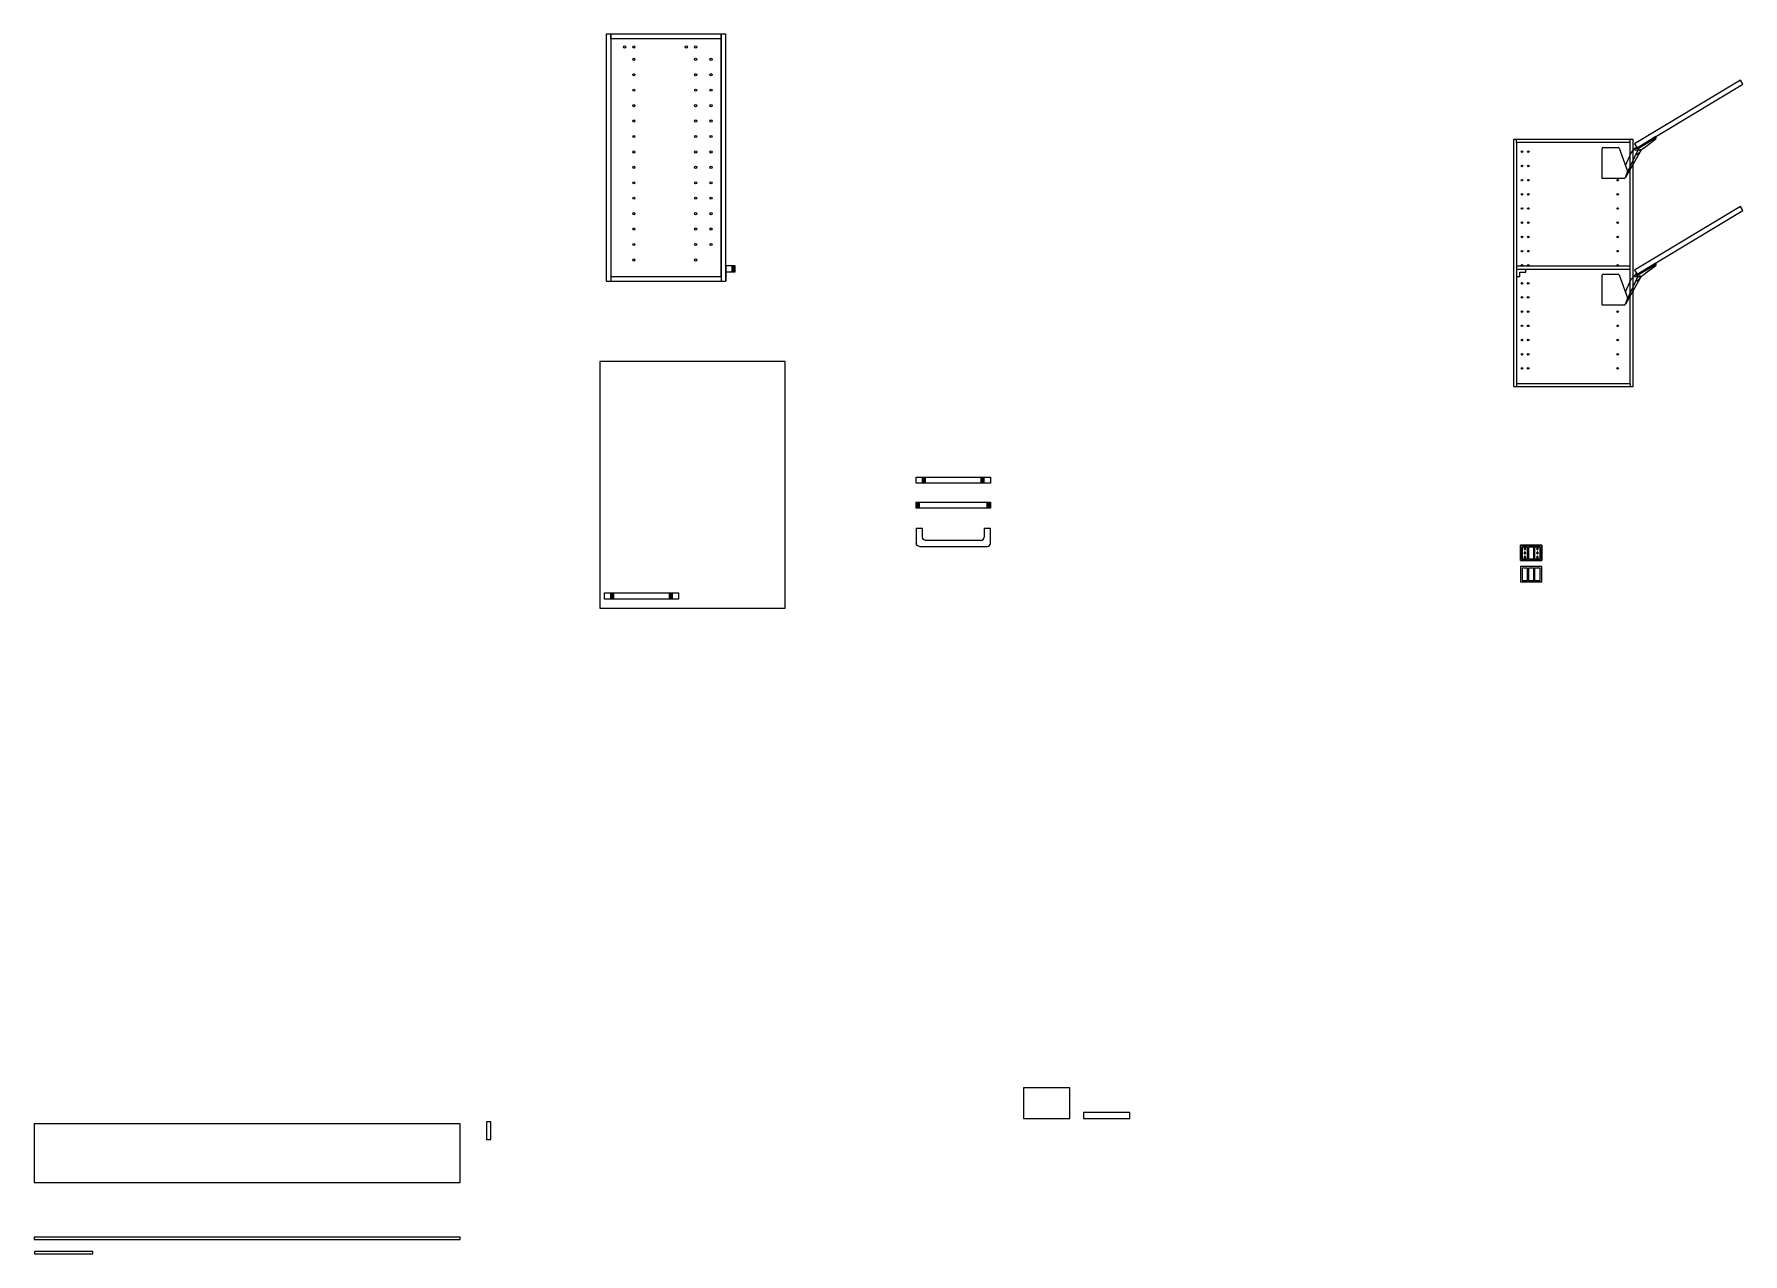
# Model space of a CAD drawing. Header units: inches. Extents: x -552 to 1753, y -2 to 2216.
# Drawn here: x -552 to 2, y 1821 to 2216 of the extents above; entities that cross this region are included whole.
import ezdxf

# ---------------------------------------------------------------- set-up
doc = ezdxf.new("R2010")
doc.units = ezdxf.units.IN
doc.header["$MEASUREMENT"] = 0
doc.layers.add('ARREDI', color=11, linetype='Continuous', lineweight=18)
doc.layers.add('PRESECORRENTE', color=171, linetype='Continuous', lineweight=18)
doc.layers.add('PIASTRELLE', color=71, linetype='Continuous')

# ---------------------------------------------------------------- blocks, each defined once
blk = doc.blocks.new('mecc1')
for p, q in [((39.58, 324.42), (39.58, 330.26)), ((39.8, 330.49), (42.72, 330.49)), ((42.93, 330.34), (44.57, 325.85)), ((44.57, 325.77), (44.11, 324.57)), ((43.9, 324.42), (39.58, 324.42))]:
    blk.add_line(p, q)
for centre, radius, start, end in [((39.8, 330.26), 0.223, 90, 180), ((42.72, 330.26), 0.223, 20.0419, 90), ((43.9, 324.65), 0.223, 270, 339.2869), ((44.46, 325.81), 0.111, 339.2869, 20.0419)]:
    blk.add_arc(centre, radius, start, end)
blk = doc.blocks.new('anta')
blk.add_lwpolyline([(92.24, 357.47), (91.47, 358.76), (57.19, 338.14), (57.96, 336.86)], close=True)

msp = doc.modelspace()

# ---------------------------------------------------------------- linework, layer by layer
at = {"layer": 'ARREDI'}
for p, q in [((-365.03, 2214.83), (-365.03, 2216.33)), ((-365.03, 2216.33), (-365.03, 2137.83)), ((-329.23, 2214.83), (-329.23, 2216.33)), ((-329.23, 2216.33), (-329.23, 2136.33)), ((-71.5, 2181.19), (-71.5, 2182.19)), ((-34.7, 2181.19), (-34.7, 2182.19)), ((-32.49, 2179.56), (-26.37, 2183.24)), ((-27.42, 2182.05), (-32, 2179.33)), ((-29.59, 2179.97), (-26.41, 2182.42)), ((-27.17, 2182.19), (-27.42, 2182.05)), ((-26.26, 2182.69), (-27.17, 2182.19)), ((-27.17, 2182.19), (-27.17, 2182.19)), ((-26.41, 2183.29), (-26.41, 2183.29)), ((-26.41, 2182.42), (-26.26, 2182.69)), ((-31.47, 2178.26), (-36.27, 2169.86)), ((-36.23, 2173.81), (-34.34, 2177.93)), ((-32.28, 2178.77), (-35.59, 2171.68)), ((-34.34, 2177.93), (-33.02, 2179.49)), ((-32.87, 2179.56), (-32.49, 2179.56)), ((-32.22, 2179.22), (-32.34, 2179.42)), ((-32.23, 2178.92), (-32.28, 2178.77)), ((-32.2, 2179.03), (-32.23, 2178.92)), ((-32.22, 2179.22), (-32.2, 2179.16)), ((-32.2, 2179.16), (-32.2, 2179.03)), ((-32, 2179.33), (-32.12, 2179.53)), ((-31.13, 2178.72), (-30.74, 2179.13)), ((-30.74, 2179.13), (-29.59, 2179.97)), ((-365.03, 2137.83), (-365.03, 2136.33)), ((-327.73, 2139.33), (-327.73, 2136.33)), ((-325.73, 2139.33), (-325.73, 2141.33)), ((-325.53, 2139.33), (-325.53, 2141.33)), ((-325.33, 2141.33), (-325.33, 2139.33)), ((-325.13, 2139.33), (-325.13, 2141.33)), ((-325.13, 2139.33), (-325.13, 2141.33)), ((-324.93, 2139.33), (-324.93, 2141.33)), ((-324.93, 2139.33), (-324.93, 2141.33)), ((-324.73, 2139.33), (-324.73, 2141.33)), ((-71.5, 2137.84), (-70.5, 2137.84)), ((-70.5, 2137.84), (-70.5, 2139.19)), ((-70.5, 2139.19), (-68.5, 2139.19)), ((-68.5, 2139.19), (-68.5, 2140.19)), ((-31.47, 2137.26), (-36.27, 2128.86)), ((-32.28, 2137.77), (-35.59, 2130.68)), ((-34.34, 2136.93), (-33.02, 2138.49)), ((-32.87, 2138.56), (-32.49, 2138.56)), ((-32.49, 2138.56), (-26.37, 2142.24)), ((-32.22, 2138.22), (-32.34, 2138.42)), ((-32.23, 2137.92), (-32.28, 2137.77)), ((-32.2, 2138.03), (-32.23, 2137.92)), ((-32.22, 2138.22), (-32.2, 2138.16)), ((-32.2, 2138.16), (-32.2, 2138.03)), ((-32, 2138.33), (-32.12, 2138.53)), ((-27.42, 2141.05), (-32, 2138.33)), ((-31.13, 2137.72), (-30.74, 2138.13)), ((-30.74, 2138.13), (-29.59, 2138.97)), ((-29.59, 2138.97), (-26.41, 2141.42)), ((-27.17, 2141.19), (-27.42, 2141.05)), ((-26.26, 2141.69), (-27.17, 2141.19)), ((-27.17, 2141.19), (-27.17, 2141.19)), ((-26.41, 2142.29), (-26.41, 2142.29)), ((-26.41, 2141.42), (-26.26, 2141.69)), ((-36.23, 2132.81), (-34.34, 2136.93)), ((-32.79, 2136.43), (-32.88, 2136.48)), ((-71.5, 2103.19), (-71.5, 2102.19)), ((-34.7, 2103.19), (-34.7, 2102.19)), ((-264.03, 2070.83), (-264.03, 2072.83)), ((-263.83, 2070.83), (-263.83, 2072.83)), ((-263.63, 2072.83), (-263.63, 2070.83)), ((-263.43, 2070.83), (-263.43, 2072.83)), ((-263.43, 2070.83), (-263.43, 2072.83)), ((-263.23, 2070.83), (-263.23, 2072.83)), ((-263.23, 2070.83), (-263.23, 2072.83)), ((-263.03, 2070.83), (-263.03, 2072.83)), ((-245.03, 2070.83), (-245.03, 2072.83)), ((-244.83, 2070.83), (-244.83, 2072.83)), ((-244.83, 2070.83), (-244.83, 2072.83)), ((-244.63, 2070.83), (-244.63, 2072.83)), ((-244.63, 2070.83), (-244.63, 2072.83)), ((-244.43, 2072.83), (-244.43, 2070.83)), ((-244.23, 2070.83), (-244.23, 2072.83)), ((-244.03, 2070.83), (-244.03, 2072.83)), ((-266.03, 2064.75), (-266.03, 2062.75)), ((-265.83, 2062.75), (-265.83, 2064.75)), ((-265.63, 2062.75), (-265.63, 2064.75)), ((-265.63, 2062.75), (-265.63, 2064.75)), ((-265.43, 2064.75), (-265.43, 2062.75)), ((-265.23, 2062.75), (-265.23, 2064.75)), ((-265.03, 2062.75), (-265.03, 2064.75)), ((-243.03, 2062.75), (-243.03, 2064.75)), ((-242.83, 2062.75), (-242.83, 2064.75)), ((-242.83, 2062.75), (-242.83, 2064.75)), ((-242.63, 2062.75), (-242.63, 2064.75)), ((-242.63, 2062.75), (-242.63, 2064.75)), ((-242.43, 2064.75), (-242.43, 2062.75)), ((-242.23, 2062.75), (-242.23, 2064.75)), ((-242.03, 2062.75), (-242.03, 2064.75)), ((-266.03, 2056.33), (-266.03, 2051.33)), ((-266.03, 2056.33), (-264.03, 2056.33)), ((-264.03, 2053.33), (-264.03, 2056.33)), ((-244.03, 2056.33), (-244.03, 2053.33)), ((-244.03, 2056.33), (-242.03, 2056.33)), ((-242.03, 2051.33), (-242.03, 2056.33)), ((-265.03, 2050.33), (-243.03, 2050.33)), ((-245.03, 2052.33), (-263.03, 2052.33)), ((-365.03, 2033.33), (-365.03, 2035.33)), ((-364.83, 2033.33), (-364.83, 2035.33)), ((-364.63, 2035.33), (-364.63, 2033.33)), ((-364.43, 2033.33), (-364.43, 2035.33)), ((-364.43, 2033.33), (-364.43, 2035.33)), ((-364.23, 2033.33), (-364.23, 2035.33)), ((-364.23, 2033.33), (-364.23, 2035.33)), ((-364.03, 2033.33), (-364.03, 2035.33)), ((-346.03, 2033.33), (-346.03, 2035.33)), ((-345.83, 2033.33), (-345.83, 2035.33)), ((-345.83, 2033.33), (-345.83, 2035.33)), ((-345.63, 2033.33), (-345.63, 2035.33)), ((-345.63, 2033.33), (-345.63, 2035.33)), ((-345.43, 2035.33), (-345.43, 2033.33)), ((-345.23, 2033.33), (-345.23, 2035.33)), ((-345.03, 2033.33), (-345.03, 2035.33))]:
    msp.add_line(p, q, dxfattribs=at)
for points in [[(-366.53, 2136.33), (-327.73, 2136.33), (-327.73, 2216.33), (-366.53, 2216.33)], [(-365.03, 2137.83), (-329.23, 2137.83), (-329.23, 2214.83), (-365.03, 2214.83)], [(-72.5, 2182.19), (-72.5, 2102.19), (-33.7, 2102.19), (-33.7, 2182.19)], [(-71.5, 2181.19), (-71.5, 2103.19), (-34.7, 2103.19), (-34.7, 2181.19)], [(-324.73, 2141.33), (-327.73, 2141.33), (-327.73, 2139.33), (-324.73, 2139.33)], [(-71.5, 2140.19), (-34.7, 2140.19), (-34.7, 2141.19), (-71.5, 2141.19)], [(-368.53, 2030.33), (-308.53, 2030.33), (-308.53, 2110.33), (-368.53, 2110.33)]]:
    msp.add_lwpolyline(points, close=True, dxfattribs=at)
for points in [[(-32.79, 2177.43), (-32.73, 2177.4), (-32.6, 2177.4), (-31.47, 2178.26)], [(-327.73, 2139.33), (-327.73, 2141.33)], [(-325.73, 2139.33), (-325.73, 2141.33)], [(-325.73, 2139.33), (-325.73, 2141.33)], [(-32.79, 2136.43), (-32.73, 2136.4), (-32.6, 2136.4), (-31.47, 2137.26)], [(-242.03, 2072.83), (-242.03, 2070.83), (-266.03, 2070.83)], [(-266.03, 2070.83), (-266.03, 2072.83)], [(-266.03, 2072.83), (-242.03, 2072.83)], [(-264.03, 2070.83), (-264.03, 2072.83)], [(-264.03, 2070.83), (-264.03, 2072.83)], [(-244.03, 2070.83), (-244.03, 2072.83)], [(-242.03, 2064.75), (-242.03, 2062.75), (-266.03, 2062.75)], [(-266.03, 2062.75), (-266.03, 2064.75)], [(-266.03, 2064.75), (-242.03, 2064.75)], [(-343.03, 2035.33), (-343.03, 2033.33), (-367.03, 2033.33)], [(-367.03, 2033.33), (-367.03, 2035.33)], [(-367.03, 2035.33), (-343.03, 2035.33)], [(-365.03, 2033.33), (-365.03, 2035.33)], [(-365.03, 2033.33), (-365.03, 2035.33)], [(-345.03, 2033.33), (-345.03, 2035.33)]]:
    msp.add_lwpolyline(points, dxfattribs=at)
for centre, radius in [((-360.53, 2212.18), 0.4), ((-357.53, 2212.18), 0.35), ((-340.53, 2212.18), 0.4), ((-337.53, 2212.18), 0.35), ((-357.53, 2208.18), 0.35), ((-357.53, 2203.18), 0.35), ((-337.53, 2208.18), 0.35), ((-337.53, 2203.18), 0.35), ((-332.53, 2208.18), 0.35), ((-332.53, 2203.18), 0.35), ((-357.53, 2198.18), 0.35), ((-337.53, 2198.18), 0.35), ((-332.53, 2198.18), 0.35), ((-357.53, 2193.18), 0.35), ((-337.53, 2193.18), 0.35), ((-332.53, 2193.18), 0.35), ((-357.53, 2188.18), 0.35), ((-337.53, 2188.18), 0.35), ((-332.53, 2188.18), 0.35), ((-357.53, 2183.18), 0.35), ((-337.53, 2183.18), 0.35), ((-332.53, 2183.18), 0.35), ((-28.72, 2181.54), 0.0831), ((-27.06, 2182.67), 0.0831), ((-26.69, 2182.73), 0.0831), ((-357.53, 2178.18), 0.35), ((-337.53, 2178.18), 0.35), ((-332.53, 2178.18), 0.35), ((-69.74, 2178.24), 0.25), ((-67.74, 2178.24), 0.25), ((-32.79, 2179.01), 0.371), ((-31.81, 2179.8), 0.0831), ((-31.6, 2178.8), 0.261), ((-31.56, 2179.96), 0.104), ((-29.83, 2180.91), 0.0831), ((-357.53, 2173.18), 0.35), ((-337.53, 2173.18), 0.35), ((-332.53, 2173.18), 0.35), ((-69.74, 2173.64), 0.25), ((-67.74, 2173.64), 0.25), ((-357.53, 2168.18), 0.35), ((-337.53, 2168.18), 0.35), ((-332.53, 2168.18), 0.35), ((-69.74, 2169.04), 0.25), ((-67.74, 2169.04), 0.25), ((-38.75, 2169.04), 0.25), ((-357.53, 2163.18), 0.35), ((-337.53, 2163.18), 0.35), ((-332.53, 2163.18), 0.35), ((-69.74, 2164.44), 0.25), ((-69.74, 2159.84), 0.25), ((-67.74, 2164.44), 0.25), ((-67.74, 2159.84), 0.25), ((-38.75, 2164.44), 0.25), ((-38.75, 2159.84), 0.25), ((-357.53, 2158.18), 0.35), ((-337.53, 2158.18), 0.35), ((-332.53, 2158.18), 0.35), ((-69.74, 2155.24), 0.25), ((-67.74, 2155.24), 0.25), ((-38.75, 2155.24), 0.25), ((-357.53, 2153.18), 0.35), ((-357.53, 2148.18), 0.35), ((-337.53, 2153.18), 0.35), ((-337.53, 2148.18), 0.35), ((-332.53, 2153.18), 0.35), ((-332.53, 2148.18), 0.35), ((-69.74, 2150.64), 0.25), ((-67.74, 2150.64), 0.25), ((-38.75, 2150.64), 0.25), ((-357.53, 2143.18), 0.35), ((-337.53, 2143.18), 0.35), ((-69.74, 2146.04), 0.25), ((-67.74, 2146.04), 0.25), ((-38.75, 2146.04), 0.25), ((-69.74, 2141.44), 0.25), ((-67.74, 2141.44), 0.25), ((-38.75, 2141.44), 0.25), ((-32.79, 2138.01), 0.371), ((-31.81, 2138.8), 0.0831), ((-31.6, 2137.8), 0.261), ((-31.56, 2138.96), 0.104), ((-29.83, 2139.91), 0.0831), ((-28.72, 2140.54), 0.0831), ((-27.06, 2141.67), 0.0831), ((-26.69, 2141.73), 0.0831), ((-69.76, 2135.64), 0.25), ((-67.76, 2135.64), 0.25), ((-69.76, 2131.04), 0.25), ((-69.76, 2126.44), 0.25), ((-67.76, 2131.04), 0.25), ((-67.76, 2126.44), 0.25), ((-38.75, 2126.44), 0.25), ((-69.77, 2121.84), 0.25), ((-69.76, 2121.84), 0.25), ((-67.77, 2121.84), 0.25), ((-67.76, 2121.84), 0.25), ((-38.75, 2121.84), 0.25), ((-69.77, 2117.24), 0.25), ((-67.77, 2117.24), 0.25), ((-38.75, 2117.24), 0.25), ((-69.77, 2112.64), 0.25), ((-67.77, 2112.64), 0.25), ((-38.75, 2112.64), 0.25), ((-69.77, 2108.04), 0.25), ((-67.77, 2108.04), 0.25), ((-38.75, 2108.04), 0.25)]:
    msp.add_circle(centre, radius, dxfattribs=at)
for centre, radius, start, end in [((-26.77, 2182.86), 0.54, 340.6748, 43.3978), ((-32.87, 2179.36), 0.2, 90, 139.8872), ((-32.13, 2179.28), 0.25, 87.4085, 145.319), ((-31.65, 2178.75), 0.514, 289.5694, 357.5735), ((-32.87, 2138.36), 0.2, 90, 139.8872), ((-32.13, 2138.28), 0.25, 87.4085, 145.319), ((-31.65, 2137.75), 0.514, 289.5694, 357.5735), ((-26.77, 2141.86), 0.54, 340.6748, 43.3978)]:
    msp.add_arc(centre, radius, start, end, dxfattribs=at)
for points in [[(-265.03, 2050.33), (-265.5, 2050.33), (-266.03, 2050.86), (-266.03, 2051.33)], [(-263.03, 2052.33), (-263.5, 2052.33), (-264.03, 2052.86), (-264.03, 2053.33)], [(-245.03, 2052.33), (-244.55, 2052.33), (-244.03, 2052.86), (-244.03, 2053.33)], [(-243.03, 2050.33), (-242.55, 2050.33), (-242.03, 2050.86), (-242.03, 2051.33)]]:
    msp.add_open_spline(points, degree=3, dxfattribs=at)
at = {"layer": 'PIASTRELLE'}
for points in [[(-231.31, 1874.99), (-231.31, 1864.99), (-216.31, 1864.99), (-216.31, 1874.99)], [(-211.86, 1866.99), (-211.86, 1864.99), (-196.86, 1864.99), (-196.86, 1866.99)], [(-551.85, 1844.33), (-413.85, 1844.33), (-413.85, 1863.33), (-551.85, 1863.33)], [(-403.85, 1858.2), (-403.85, 1864), (-405.25, 1864), (-405.25, 1858.2)], [(-551.85, 1825.84), (-413.85, 1825.84), (-413.85, 1826.54), (-551.85, 1826.54)], [(-551.79, 1821.2), (-532.79, 1821.2), (-532.79, 1821.9), (-551.79, 1821.9)]]:
    msp.add_lwpolyline(points, close=True, dxfattribs=at)
at = {"layer": 'PRESECORRENTE'}
for points in [[(-70.25, 2050.78), (-63.38, 2050.78), (-63.38, 2045.78), (-70.25, 2045.78)], [(-63.38, 2045.78), (-63.38, 2050.78), (-70.25, 2050.78), (-70.25, 2045.78)], [(-69.76, 2050.27), (-67.99, 2050.27), (-67.99, 2046.25), (-69.76, 2046.25)], [(-67.99, 2046.25), (-67.99, 2050.27), (-69.76, 2050.27), (-69.76, 2046.25)], [(-67.71, 2050.27), (-65.94, 2050.27), (-65.94, 2046.25), (-67.71, 2046.25)], [(-65.94, 2046.25), (-65.94, 2050.27), (-67.71, 2050.27), (-67.71, 2046.25)], [(-65.67, 2050.27), (-63.9, 2050.27), (-63.9, 2046.25), (-65.67, 2046.25)], [(-63.9, 2046.25), (-63.9, 2050.27), (-65.67, 2050.27), (-65.67, 2046.25)], [(-63.38, 2038.89), (-63.38, 2043.89), (-70.25, 2043.89), (-70.25, 2038.89)], [(-67.99, 2039.36), (-67.99, 2043.38), (-69.76, 2043.38), (-69.76, 2039.36)], [(-65.94, 2039.36), (-65.94, 2043.38), (-67.71, 2043.38), (-67.71, 2039.36)], [(-63.9, 2039.36), (-63.9, 2043.38), (-65.67, 2043.38), (-65.67, 2039.36)]]:
    msp.add_lwpolyline(points, close=True, dxfattribs=at)
for centre, start, end in [((-68.84, 2049.64), 113.3666, 246.2003), ((-68.84, 2048.27), 113.3666, 246.2003), ((-68.84, 2049.64), 294.3243, 66.1088), ((-68.84, 2048.27), 294.3243, 66.1088), ((-64.75, 2049.64), 113.3666, 246.2003), ((-64.75, 2048.27), 113.3666, 246.2003), ((-64.75, 2049.64), 294.3243, 66.1088), ((-64.75, 2048.27), 294.3243, 66.1088), ((-68.84, 2046.87), 113.3666, 246.2003), ((-68.84, 2046.87), 294.3243, 66.1088), ((-64.75, 2046.87), 113.3666, 246.2003), ((-64.75, 2046.87), 294.3243, 66.1088)]:
    msp.add_arc(centre, 0.268, start, end, dxfattribs=at)
for centre, start_param, end_param in [((-68.84, 2049.64), 5.42058, 7.142383), ((-68.84, 2049.64), 8.545266, 10.307697), ((-68.84, 2048.27), 5.42058, 7.142383), ((-64.75, 2049.64), 5.42058, 7.142383), ((-64.75, 2049.64), 8.545266, 10.307697), ((-64.75, 2048.27), 5.42058, 7.142383), ((-68.84, 2048.27), 8.545266, 10.307697), ((-68.84, 2046.86), 5.42058, 7.142383), ((-68.84, 2046.86), 8.545266, 10.307697), ((-64.75, 2048.27), 8.545266, 10.307697), ((-64.75, 2046.86), 5.42058, 7.142383), ((-64.75, 2046.86), 8.545266, 10.307697)]:
    msp.add_ellipse(centre, major_axis=(0, 0.381), ratio=0.372094, start_param=start_param, end_param=end_param, dxfattribs=at)

# ---------------------------------------------------------------- block references
at = {"layer": 'ARREDI'}
for p in [(-90.46, 1842.7), (-90.46, 1801.7)]:
    msp.add_blockref('anta', p, dxfattribs=at)
at = {"layer": 'ARREDI', "xscale": 1.654965260202731, "yscale": 1.654965260202731, "zscale": 1.654965260202731}
for p in [(-109.3, 1632.65), (-109.3, 1591.65)]:
    msp.add_blockref('mecc1', p, dxfattribs=at)

doc.saveas('drawing.dxf')
